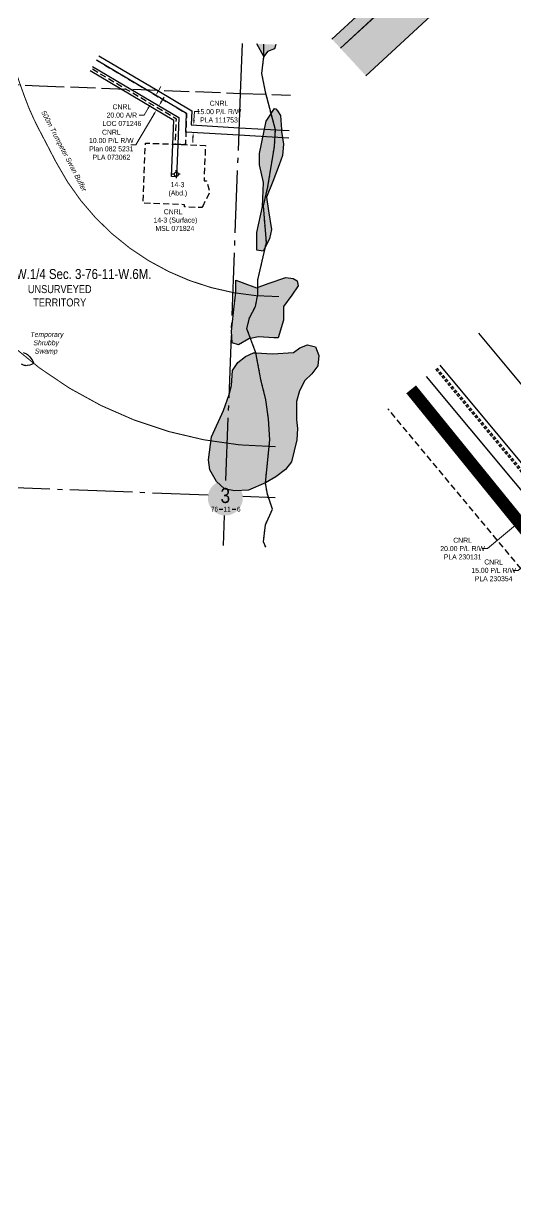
# Model space of a CAD drawing. Extents: x 331629 to 337523, y 6158057 to 6163201.
# Drawn here: x 334576 to 335561, y 6158393 to 6160717 of the extents above; entities that cross this region are included whole.
import ezdxf
from ezdxf.enums import TextEntityAlignment as Align

# ---------------------------------------------------------------- set-up
doc = ezdxf.new("R2010")
doc.units = 0
doc.header["$LTSCALE"] = 5
doc.header["$PDSIZE"] = 5
for name, pattern in [('DASHDOT2', [12.7, 6.35, -3.175, 0, -3.175]), ('foc-ACCESSROAD', [3.75, 2.5, -1.25]), ('foc-QUARTERLINE', [33, 25, -3, 2, -3]), ('foc-UNSURVEYED', [12.5, 10, -2.5]), ('foc-WHEELTRACKS', [2, 0.4, -1.6]), ('UG_PIPE', [1.875, 1.25, -0.625])]:
    doc.linetypes.add(name, pattern=pattern)
doc.layers.get('Defpoints').update_dxf_attribs({"color": 9})
for name, color, linetype in [('10', 1, 'Continuous'), ('9', 3, 'Continuous'), ('AS-PIPE-UG', 44, 'UG_PIPE'), ('AS-ROADS', 254, 'Continuous'), ('AS-UNDERLAY-H', 141, 'Continuous'), ('AS-WILDLIFE', 131, 'DASHDOT2'), ('C-AR', 13, 'foc-ACCESSROAD'), ('C-RW', 13, 'Continuous'), ('C-SYMBOL', 7, 'Continuous'), ('C-WS', 13, 'foc-ACCESSROAD'), ('F-RW', 190, 'Continuous'), ('F-WS-S', 8, 'Continuous'), ('L-QSEC', 8, 'foc-QUARTERLINE'), ('L-SECLBL', 7, 'Continuous'), ('L-UNS-T', 3, 'Continuous'), ('L-USEC', 7, 'foc-UNSURVEYED'), ('P-PROPOSED', 10, 'Continuous'), ('P-PROPOSED-H', 21, 'Continuous'), ('P-TEMP-BLUE', 146, 'Continuous'), ('T-CREEK', 160, 'Continuous'), ('T-WATER-H', 133, 'Continuous'), ('T-WATER-P3', 160, 'foc-WHEELTRACKS'), ('WETLAND', 143, 'Continuous'), ('WETLAND-T', 146, 'Continuous')]:
    doc.layers.add(name, color=color, linetype=linetype)
for name, color, linetype, lineweight in [('C-AR-T', 13, 'Continuous', 9), ('C-RW-T', 13, 'Continuous', 9), ('C-WS-T', 13, 'Continuous', 9)]:
    doc.layers.add(name, color=color, linetype=linetype, lineweight=lineweight)
doc.layers.add('P-TEMP-BLUE-H', color=7, linetype='Continuous', true_color=0x99e6ff)
doc.styles.add('175L', font='ARIALN.TTF', dxfattribs={"height": 20})
doc.styles.add('80CG', font='ARIALN.TTF', dxfattribs={"height": 10})
doc.styles.add('80L', font='ARIALN.TTF', dxfattribs={"height": 10})
doc.styles.add('foc-LtypeFont', font='ARIALN.TTF', dxfattribs={"height": 7.35})
doc.styles.add('SIMPLEX', font='ARIALN.TTF')
doc.linetypes.add('foc-TOPO-flowdirection-NOLINE', pattern='A,0,[">",foc-LtypeFont,S=0.3,R=0,X=0,Y=-0.945],-20,[">",foc-LtypeFont,S=0.3,R=0,X=0,Y=-0.945],0', length=20)
doc.dimstyles.new('Compass 5 000', dxfattribs={"dimscale": 5, "dimtxt": 9, "dimasz": 2, "dimexe": 0.2, "dimexo": 0.0625, "dimgap": 0.5, "dimtad": 0, "dimtih": 1, "dimtoh": 1, "dimzin": 0, "dimdsep": 46, "dimtxsty": '80CG', "dimcen": 0.1, "dimse1": 1, "dimse2": 1, "dimclrd": 256, "dimclrt": 256, "dimaunit": 1, "dimadec": 4, "dimazin": 0, "dimtfac": 0.06, "dimtofl": 0, "dimtmove": 0, "dimatfit": 1, "dimfxl": 0.2, "dimtolj": 1, "dimtzin": 0, "dimlwd": -1, "dimarcsym": 0})

# ---------------------------------------------------------------- blocks, each defined once
blk = doc.blocks.new('L-SECLBL')
at = {"layer": '9', "color": 7}
for p, q in [((-5.1, -27.8), (-12.3, -27.8)), ((20.7, -27.8), (13.5, -27.8))]:
    blk.add_line(p, q, dxfattribs=at)
at = {"layer": '10', "color": 2, "style": 'SIMPLEX'}
blk.add_attdef('SEC', text='', height=30, dxfattribs=at).set_placement((0, 0), align=Align.MIDDLE)
at = {"layer": '10', "color": 5, "style": '80L'}
blk.add_attdef('TWP', text='', height=9.5, dxfattribs=at).set_placement((-14.4, -27.4), align=Align.MIDDLE_RIGHT)
blk.add_attdef('RGE', text='', height=9.5, dxfattribs=at).set_placement((3.6, -27.4), align=Align.MIDDLE_CENTER)
blk.add_attdef('MER', text='', height=9.5, dxfattribs=at).set_placement((23.2, -27.4), align=Align.MIDDLE_LEFT)
blk = doc.blocks.new('*D373')
at = {"layer": 'C-AR-T', "transparency": 16777216}
for p, q in [((334846.2, 6160581.4), (334851.3, 6160590)), ((334817.5, 6160533), (334807.5, 6160533)), ((334825.8, 6160547), (334817.5, 6160533))]:
    blk.add_line(p, q, dxfattribs=at)
for points in [[(334844.7, 6160582.3), (334847.6, 6160580.6), (334841.1, 6160572.8)], [(334824.4, 6160547.8), (334827.2, 6160546.1), (334830.9, 6160555.6)]]:
    blk.add_solid(points, dxfattribs=at)
at = {"layer": 'Defpoints', "color": 0, "transparency": 16777216}
for p in [(334839.8, 6160573.5), (334829.6, 6160556.3), (334830.9, 6160555.6)]:
    blk.add_point(p, dxfattribs=at)
at = {"layer": 'C-AR-T', "transparency": 16777216, "insert": (334773.2, 6160533), "char_height": 10, "attachment_point": 5, "style": '80CG'}
blk.add_mtext('\\A1;CNRL\\P20.00 A/R\\PLOC 071246', dxfattribs=at)
blk = doc.blocks.new('*D387')
at = {"layer": 'C-RW-T', "transparency": 16777216}
for p, q in [((334852.5, 6160560.3), (334857.6, 6160568.9)), ((334837.2, 6160534.4), (334801.3, 6160473.9)), ((334801.3, 6160473.9), (334791.3, 6160473.9))]:
    blk.add_line(p, q, dxfattribs=at)
for points in [[(334851, 6160561.1), (334853.9, 6160559.4), (334847.4, 6160551.7)], [(334835.7, 6160535.3), (334838.6, 6160533.6), (334842.3, 6160543.1)]]:
    blk.add_solid(points, dxfattribs=at)
at = {"layer": 'Defpoints', "color": 0, "transparency": 16777216}
for p in [(334842.3, 6160543.1), (334856.4, 6160534.7), (334861.5, 6160543.3)]:
    blk.add_point(p, dxfattribs=at)
at = {"layer": 'C-RW-T', "transparency": 16777216, "insert": (334752.2, 6160473.9), "char_height": 10, "attachment_point": 5, "style": '80CG'}
blk.add_mtext('\\A1;CNRL\\P10.00 P/L R/W\\PPlan 082 5231\\PPLA 073062', dxfattribs=at)
blk = doc.blocks.new('*D388')
at = {"layer": 'C-RW-T', "transparency": 16777216}
for p, q in [((334917.4, 6160523.1), (334918.3, 6160540)), ((334918.3, 6160540), (334928.3, 6160540)), ((334915.3, 6160488.1), (334914.8, 6160478.1))]:
    blk.add_line(p, q, dxfattribs=at)
for points in [[(334915.7, 6160523.1), (334919, 6160523), (334916.8, 6160513.1)], [(334913.7, 6160488.2), (334917, 6160488), (334915.9, 6160498.1)]]:
    blk.add_solid(points, dxfattribs=at)
at = {"layer": 'Defpoints', "color": 0, "transparency": 16777216}
for p in [(334981.9, 6160509.3), (334915.9, 6160498.1), (334981.1, 6160494.3)]:
    blk.add_point(p, dxfattribs=at)
at = {"layer": 'C-RW-T', "transparency": 16777216, "insert": (334967.4, 6160540), "char_height": 10, "attachment_point": 5, "style": '80CG'}
blk.add_mtext('\\A1;CNRL\\P15.00 P/L R/W\\PPLA 111753', dxfattribs=at)
blk = doc.blocks.new('GABD')
for p, q in [((-0.81, 0), (-1.62, 0)), ((0, 0.81), (0, 1.62)), ((1.62, 0), (0.81, 0)), ((0, -0.81), (0, -1.62))]:
    blk.add_line(p, q)
blk.add_circle((0, 0), 0.8)
blk = doc.blocks.new('*D463')
at = {"layer": 'C-AR-T', "transparency": 16777216}
for p, q in [((335888.5, 6159892.5), (335896.2, 6159898.9)), ((335815.5, 6159831.7), (335565.4, 6159623.2)), ((335565.4, 6159623.2), (335555.4, 6159623.2))]:
    blk.add_line(p, q, dxfattribs=at)
for points in [[(335887.4, 6159893.8), (335889.6, 6159891.2), (335880.8, 6159886.1)], [(335814.5, 6159833), (335816.6, 6159830.4), (335823.2, 6159838.1)]]:
    blk.add_solid(points, dxfattribs=at)
at = {"layer": 'Defpoints', "color": 0, "transparency": 16777216}
for p in [(335870.3, 6159898.7), (335812.7, 6159850.7), (335823.2, 6159838.1)]:
    blk.add_point(p, dxfattribs=at)
at = {"layer": 'C-AR-T', "transparency": 16777216, "insert": (335516.4, 6159623.2), "char_height": 10, "attachment_point": 5, "style": '80CG'}
blk.add_mtext('\\A1;CNRL\\P15.00 P/L R/W\\PPLA 230354', dxfattribs=at)
blk = doc.blocks.new('*D465')
at = {"layer": 'C-RW-T', "transparency": 16777216}
for p, q in [((335789.7, 6159905), (335797.4, 6159911.4)), ((335697.5, 6159828.1), (335503.9, 6159666.7)), ((335503.9, 6159666.7), (335493.9, 6159666.7))]:
    blk.add_line(p, q, dxfattribs=at)
for points in [[(335788.7, 6159906.2), (335790.8, 6159903.7), (335782, 6159898.6)], [(335696.4, 6159829.4), (335698.6, 6159826.8), (335705.2, 6159834.5)]]:
    blk.add_solid(points, dxfattribs=at)
at = {"layer": 'Defpoints', "color": 0, "transparency": 16777216}
for p in [(335470.8, 6160271.9), (335393.9, 6160207.8), (335705.2, 6159834.5)]:
    blk.add_point(p, dxfattribs=at)
at = {"layer": 'C-RW-T', "transparency": 16777216, "insert": (335454.4, 6159666.7), "char_height": 10, "attachment_point": 5, "style": '80CG'}
blk.add_mtext('\\A1;CNRL\\P20.00 P/L R/W\\PPLA 230131', dxfattribs=at)

msp = doc.modelspace()

# ---------------------------------------------------------------- hatches: boundary and pattern name
at = {"layer": 'AS-UNDERLAY-H'}
h = msp.add_hatch(color=256, dxfattribs=at)
h.dxf.hatch_style = 1
edge = h.paths.add_edge_path()
edge.add_arc((334980.071, 6159767.867), 35, 0, 360)
at = {"layer": 'P-PROPOSED-H'}
h = msp.add_hatch(color=256, dxfattribs=at)
h.dxf.hatch_style = 1
h.paths.add_polyline_path([(335231.691, 6161907.304), (335176.687, 6161856.34), (335295.363, 6161727.848), (335379.417, 6161673.69), (335803.398, 6161214.736), (335210.182, 6160666.672), (335261.067, 6160611.595), (335909.358, 6161210.541), (335428.036, 6161731.567), (335343.984, 6161785.722)])
at = {"layer": 'P-TEMP-BLUE-H'}
h = msp.add_hatch(color=256, dxfattribs=at)
h.dxf.hatch_style = 1
h.paths.add_polyline_path([(335193.22, 6160685.032), (335210.182, 6160666.673), (335326.126, 6160773.793), (335309.164, 6160792.152)])
at = {"layer": 'T-WATER-H'}
h = msp.add_hatch(color=256, dxfattribs=at)
h.dxf.hatch_style = 1
h.paths.add_polyline_path([(335080.876, 6160673.981), (335043.302, 6160675.4), (335057.178, 6160650.292), (335064.17, 6160660.282), (335078.156, 6160665.276)])
h = msp.add_hatch(color=256, dxfattribs=at)
h.dxf.hatch_style = 1
h.paths.add_polyline_path([(335055.583, 6160260.905), (335043.117, 6160263.071), (335043.362, 6160298.469), (335054.123, 6160350.455), (335056.534, 6160398.332), (335048.459, 6160433.786), (335048.618, 6160456.69), (335061.544, 6160521.156), (335078.357, 6160546.03), (335081.254, 6160545.568), (335084.339, 6160541.71), (335090.507, 6160532.453), (335092.629, 6160504.288), (335092.6, 6160500.123), (335096.587, 6160475.109), (335094.348, 6160452.217), (335087.978, 6160433.519), (335075.268, 6160400.288), (335062.572, 6160369.138), (335066.545, 6160342.041), (335072.525, 6160304.52), (335068.235, 6160285.807)])
h = msp.add_hatch(color=256, dxfattribs=at)
h.dxf.hatch_style = 1
h.paths.add_polyline_path([(335006.445, 6160073.826), (334993.994, 6160078.075), (334992.073, 6160100.994), (334996.492, 6160138.446), (335000.941, 6160180.062), (335001.099, 6160202.968), (335013.551, 6160198.718), (335042.598, 6160188.11), (335065.536, 6160196.285), (335100.981, 6160208.541), (335115.79, 6160206.553), (335123.501, 6160201.924), (335125.826, 6160191.713), (335113.216, 6160173.058), (335096.417, 6160150.266), (335096.23, 6160123.196), (335085.585, 6160087.869), (335077.265, 6160087.925), (335046.08, 6160090.217), (335027.331, 6160086.18)])
h = msp.add_hatch(color=256, dxfattribs=at)
h.dxf.hatch_style = 1
h.paths.add_polyline_path([(334999.247, 6159782.189), (334980.574, 6159785.745), (334978.268, 6159786.184), (334962.284, 6159801.169), (334949.296, 6159824.145), (334946.3, 6159844.124), (334952.293, 6159890.077), (334976.268, 6159943.022), (334987.693, 6159974.661), (334992.251, 6159992.971), (334994.249, 6160022.94), (335005.238, 6160038.923), (335020.223, 6160050.911), (335036.206, 6160057.903), (335041.201, 6160057.905), (335074.168, 6160055.907), (335116.126, 6160058.903), (335129.113, 6160067.893), (335144.098, 6160073.887), (335160.082, 6160069.891), (335167.076, 6160052.909), (335165.078, 6160031.932), (335153.09, 6160015.947), (335139.104, 6160002.962), (335128.116, 6159981.983), (335122.122, 6159961.004), (335122.122, 6159925.042), (335124.121, 6159907.06), (335123.122, 6159884.084), (335112.133, 6159840.129), (335100.146, 6159825.144), (335081.165, 6159810.16), (335060.186, 6159798.172), (335026.22, 6159783.188)])

# ---------------------------------------------------------------- linework, layer by layer
at = {"layer": 'AS-PIPE-UG', "flags": 128}
for points in [[(335400.31, 6160025.617), (335865.958, 6159465.844), (335938.683, 6159356.404), (336098.923, 6159150.799), (336259.468, 6158951.339), (336392.808, 6158769.694), (336540.688, 6158574.844), (336648.893, 6158438.374), (336684.794, 6158393.354)], [(335402.614, 6160027.536), (335868.367, 6159467.639), (335941.118, 6159358.159), (336101.274, 6159152.662), (336261.846, 6158953.168), (336395.211, 6158771.489), (336543.058, 6158576.683), (336651.24, 6158440.241), (336687.145, 6158395.218)]]:
    msp.add_lwpolyline(points, dxfattribs=at)
at = {"layer": 'AS-ROADS', "const_width": 24.995, "flags": 128}
msp.add_lwpolyline([(335787.458, 6159448.501), (335704.788, 6159549.892), (335351.529, 6159984.978)], dxfattribs=at)
at = {"layer": 'AS-WILDLIFE', "const_width": 2, "flags": 128}
for points in [[(335080.66, 6159870.413, -0.27802393), (334375.758, 6160300.365), (334340.189, 6160368.564, -0.0337688), (334296.853, 6160467.396), (334288.418, 6160490.815, -0.01566261), (334272.925, 6160538.457), (334271.977, 6160541.718, -0.07789037), (334218.575, 6160783.591), (334217.957, 6160793.569, -0.14069441), (334313.302, 6161224.545, -0.14069441)], [(335087.289, 6160170.348, -0.28073277), (334641.701, 6160439.07), (334606.132, 6160507.269, -0.0337688), (334579.047, 6160569.039), (334570.612, 6160592.457, -0.01566261), (334560.929, 6160622.234), (334559.98, 6160625.495, 0.02242616), (334551.319, 6160650.955, -0.02302728), (334536.549, 6160694.541, -0.02302728)]]:
    msp.add_lwpolyline(points, format="xyb", dxfattribs=at)
at = {"layer": 'C-AR', "flags": 128}
msp.add_lwpolyline([(334722.27, 6160643.155), (334822.723, 6160583.666), (334902.673, 6160536.329), (334901.213, 6160498.942), (334900.243, 6160474.068), (334885.261, 6160474.651), (334880.263, 6160474.845), (334882.228, 6160525.197), (334780.807, 6160585.248), (334712.082, 6160625.948)], dxfattribs=at)
at = {"layer": 'C-AR'}
msp.add_lwpolyline([(335784.286, 6159364.885), (335655.544, 6159525.449), (335305.007, 6159946.221)], dxfattribs=at)
at = {"layer": 'C-RW'}
for points in [[(335107.05, 6160487.075), (335007.217, 6160492.83), (334901.213, 6160498.942), (334902.673, 6160536.329), (334822.723, 6160583.666), (334722.27, 6160643.155)], [(334727.364, 6160651.758), (334843.68, 6160582.876), (334912.896, 6160541.895), (334911.782, 6160513.355), (335007.782, 6160507.821), (335107.616, 6160502.065)], [(334714.626, 6160630.245), (334791.284, 6160584.853), (334887.344, 6160527.984), (334885.261, 6160474.651), (334882.725, 6160409.767), (334872.736, 6160410.158), (334875.271, 6160475.039), (334877.121, 6160522.418), (334770.326, 6160585.644), (334709.532, 6160621.642)]]:
    msp.add_lwpolyline(points, dxfattribs=at)
at = {"layer": 'C-RW', "flags": 128}
msp.add_lwpolyline([(335486.271, 6160097.229), (335839.225, 6159673.863), (336089.138, 6159358.613), (336248.218, 6159157.971), (336796.901, 6159592.961), (336734.789, 6159671.307), (336264.449, 6159298.427), (336167.486, 6159420.723), (335982.704, 6159653.815)], dxfattribs=at)
at = {"layer": 'C-WS', "flags": 128}
msp.add_lwpolyline([(334935.549, 6160352.603), (334933.323, 6160348.208), (334898.464, 6160349.556), (334898.639, 6160354.039), (334815.64, 6160357.268), (334820.303, 6160477.177), (334875.271, 6160475.039), (334880.263, 6160474.845), (334885.261, 6160474.651), (334900.243, 6160474.068), (334940.213, 6160472.513), (334937.469, 6160402.005), (334942.468, 6160401.812), (334948.698, 6160378.627), (334935.549, 6160352.603)], close=True, dxfattribs=at)
at = {"layer": 'F-RW'}
for points in [[(335792.154, 6159572.268), (335792.154, 6159572.268), (335761.498, 6159610.779), (335409.379, 6160033.172)], [(335790.114, 6159518.485), (335790.113, 6159518.485), (335734.496, 6159588.629), (335382.509, 6160010.787)]]:
    msp.add_lwpolyline(points, dxfattribs=at)
at = {"layer": 'L-QSEC'}
for p, q in [((335010.376, 6160576.591), (335014.144, 6160676.502)), ((334981.201, 6159802.849), (335010.376, 6160576.591)), ((334174.873, 6159803.275), (334945.642, 6159774.168)), ((335014.876, 6159771.553), (335079.979, 6159769.094)), ((334976.303, 6159672.938), (334978.564, 6159732.9))]:
    msp.add_line(p, q, dxfattribs=at)
at = {"layer": 'L-USEC'}
for p, q in [((334205.365, 6160606.999), (334607.869, 6160591.795)), ((334607.869, 6160591.795), (335010.376, 6160576.591)), ((335010.376, 6160576.591), (335110.283, 6160572.817))]:
    msp.add_line(p, q, dxfattribs=at)
at = {"layer": 'P-PROPOSED', "flags": 128}
for points in [[(335231.691, 6161907.304), (335343.984, 6161785.722), (335428.036, 6161731.567), (335909.358, 6161210.541), (335261.067, 6160611.595)], [(335210.182, 6160666.672), (335803.398, 6161214.736), (335379.417, 6161673.69), (335295.363, 6161727.848), (335176.687, 6161856.34)]]:
    msp.add_lwpolyline(points, dxfattribs=at)
at = {"layer": 'P-TEMP-BLUE', "flags": 128}
msp.add_lwpolyline([(335210.182, 6160666.673), (335326.126, 6160773.793), (335309.164, 6160792.152), (335193.22, 6160685.032)], dxfattribs=at)
at = {"layer": 'T-CREEK', "linetype": 'foc-TOPO-flowdirection-NOLINE', "flags": 128}
msp.add_lwpolyline([(335060.71, 6159669.751), (335056.191, 6159680.294), (335060.187, 6159714.259), (335074.173, 6159745.227), (335064.183, 6159775.196), (335060.186, 6159798.172), (335069.176, 6159884.083), (335066.179, 6159926.04), (335061.184, 6159964.001), (335051.192, 6160004.959), (335041.202, 6160057.905), (335023.219, 6160105.855), (335028.213, 6160127.831), (335040.201, 6160150.808), (335045.196, 6160174.784), (335045.196, 6160203.754), (335062.179, 6160278.676), (335056.183, 6160351.601), (335065.173, 6160389.562), (335078.159, 6160470.478), (335080.157, 6160503.444), (335061.175, 6160576.368), (335053.182, 6160616.328), (335057.179, 6160650.292), (335057.178, 6160674.876)], dxfattribs=at)
at = {"layer": 'T-CREEK', "flags": 128}
msp.add_lwpolyline([(335080.876, 6160673.981), (335078.156, 6160665.276), (335064.17, 6160660.282), (335057.178, 6160650.292), (335043.302, 6160675.4)], dxfattribs=at)
for points in [[(335055.583, 6160260.905), (335043.117, 6160263.071), (335043.362, 6160298.469), (335054.123, 6160350.455), (335056.534, 6160398.332), (335048.459, 6160433.786), (335048.618, 6160456.69), (335061.544, 6160521.156), (335078.357, 6160546.03), (335081.254, 6160545.568), (335084.339, 6160541.71), (335090.507, 6160532.453), (335092.629, 6160504.288), (335092.6, 6160500.123), (335096.587, 6160475.109), (335094.348, 6160452.217), (335087.978, 6160433.519), (335075.268, 6160400.288), (335062.572, 6160369.138), (335066.545, 6160342.041), (335072.525, 6160304.52), (335068.235, 6160285.807), (335055.583, 6160260.905)], [(335006.445, 6160073.826), (334993.994, 6160078.075), (334992.073, 6160100.994), (334996.492, 6160138.446), (335000.941, 6160180.062), (335001.099, 6160202.968), (335013.551, 6160198.718), (335042.598, 6160188.11), (335065.536, 6160196.285), (335100.981, 6160208.541), (335115.79, 6160206.553), (335123.501, 6160201.924), (335125.826, 6160191.713), (335113.216, 6160173.058), (335096.417, 6160150.266), (335096.23, 6160123.196), (335085.585, 6160087.869), (335077.265, 6160087.925), (335046.08, 6160090.217), (335027.331, 6160086.18), (335006.445, 6160073.826)], [(334999.247, 6159782.189), (334980.574, 6159785.745), (334978.268, 6159786.184), (334962.284, 6159801.169), (334949.296, 6159824.145), (334946.3, 6159844.124), (334952.293, 6159890.077), (334976.268, 6159943.022), (334987.693, 6159974.661), (334992.251, 6159992.971), (334994.249, 6160022.94), (335005.238, 6160038.923), (335020.223, 6160050.911), (335036.206, 6160057.903), (335041.201, 6160057.905), (335074.168, 6160055.907), (335116.126, 6160058.903), (335129.113, 6160067.893), (335144.098, 6160073.887), (335160.082, 6160069.891), (335167.076, 6160052.909), (335165.078, 6160031.932), (335153.09, 6160015.947), (335139.104, 6160002.962), (335128.116, 6159981.983), (335122.122, 6159961.004), (335122.122, 6159925.042), (335124.121, 6159907.06), (335123.122, 6159884.084), (335112.133, 6159840.129), (335100.146, 6159825.144), (335081.165, 6159810.16), (335060.186, 6159798.172), (335026.22, 6159783.188), (334999.247, 6159782.189)]]:
    msp.add_lwpolyline(points, close=True, dxfattribs=at)
at = {"layer": 'T-WATER-P3', "flags": 128}
msp.add_lwpolyline([(335060.71, 6159669.751), (335056.191, 6159680.294), (335060.187, 6159714.259), (335074.173, 6159745.227), (335064.183, 6159775.196), (335060.186, 6159798.172), (335069.176, 6159884.083), (335066.179, 6159926.04), (335061.184, 6159964.001), (335051.192, 6160004.959), (335041.202, 6160057.905), (335023.219, 6160105.855), (335028.213, 6160127.831), (335040.201, 6160150.808), (335045.196, 6160174.784), (335045.196, 6160203.754), (335062.179, 6160278.676), (335056.183, 6160351.601), (335065.173, 6160389.562), (335078.159, 6160470.478), (335080.157, 6160503.444), (335061.175, 6160576.368), (335053.182, 6160616.328), (335057.179, 6160650.292), (335057.178, 6160674.876)], dxfattribs=at)
at = {"layer": 'WETLAND'}
msp.add_lwpolyline([(334575.851, 6160058.501), (334579.236, 6160057.429), (334582.642, 6160055.79), (334584.523, 6160054.517), (334586.431, 6160052.824), (334588.397, 6160050.692), (334590.617, 6160047.906), (334593.709, 6160043.805), (334595.405, 6160041.135), (334596.31, 6160038.952), (334596.437, 6160038.074), (334596.346, 6160037.334), (334595.949, 6160036.58), (334595.215, 6160035.867), (334592.74, 6160034.563), (334588.955, 6160033.434), (334583.782, 6160032.458), (334582.08, 6160032.324), (334580.314, 6160032.446), (334578.467, 6160032.823), (334576.507, 6160033.462), (334572.573, 6160035.305)], dxfattribs=at)

# ---------------------------------------------------------------- block references
at = {"layer": 'F-WS-S', "xscale": 4.998979999999978, "yscale": 4.998979999999978, "zscale": 4.998979999999978}
msp.add_blockref('GABD', (334881.969, 6160414.879), dxfattribs=at)
at = {"layer": 'L-SECLBL', "xscale": 0.9997960000000008, "yscale": 0.9997960000000008, "zscale": 0.9997960000000008}
msp.add_blockref('L-SECLBL', (334980.071, 6159772.867), dxfattribs=at).add_auto_attribs({'SEC': '3', 'TWP': '76', 'RGE': '11', 'MER': '6'})

# ---------------------------------------------------------------- texts
at = {"layer": 'AS-WILDLIFE', "insert": (334620.396, 6160543.84), "char_height": 9.99803, "attachment_point": 1, "rotation": 297.544644, "style": '80L'}
msp.add_mtext_dynamic_manual_height_columns('\\pi0.46385;{\\fArial Narrow|b0|i1|c0|p34;500m Trumpeter Swan Buffer}', width=151.36194, gutter_width=50, heights=[0], dxfattribs=at)
at = {"layer": 'C-SYMBOL', "color": 3, "style": '175L'}
msp.add_text('Theor. N.W.1/4 Sec. 3-76-11-W.6M.', height=20, dxfattribs=at).set_placement((334649.026, 6160199.481), align=Align.BOTTOM_CENTER)
at = {"layer": 'C-WS-T', "char_height": 9.99796, "attachment_point": 1, "style": '80L'}
for s, width, insert in [('\\pi4.7247;14-3\\P\\pi0.39752;(Abd.)', 30.59795, (334866.063, 6160399.126)), ('\\pi21.216;CNRL\\P\\pi0.67119;14-3 (Surface)\\P\\pi4.5449;MSL 071824', 72.62387, (334835.766, 6160345.007))]:
    msp.add_mtext_dynamic_manual_height_columns(s, width=width, gutter_width=50, heights=[0], dxfattribs=dict(at, insert=insert))
at = {"layer": 'L-UNS-T', "color": 3, "insert": (334649.026, 6160171.942), "char_height": 16, "attachment_point": 5, "style": '80L'}
msp.add_mtext_dynamic_manual_height_columns('UNSURVEYED TERRITORY', width=126.43955, gutter_width=47.51, heights=[0], dxfattribs=at)
at = {"layer": 'WETLAND-T', "insert": (334585.801, 6160099.773), "char_height": 9.99803, "attachment_point": 1, "style": '80L'}
msp.add_mtext_dynamic_manual_height_columns('\\pi4.5677;{\\fArial Narrow|b0|i1|c0|p34;Temporary\\P\\pi10.617;Shrubby\\P\\pi13.324;Swamp}', width=63.77667, gutter_width=50, heights=[0], dxfattribs=at)

# ---------------------------------------------------------------- dimensions: what is measured, and where the dimension line sits
at = {"layer": 'C-AR-T'}
for base, p1, p2, angle, text, picture, middle in [((334830.889, 6160555.595), (334839.811, 6160573.548), (334829.624, 6160556.343), 239.370283, 'CNRL\\P20.00 A/R\\PLOC 071246', '*D373', (334773.183, 6160532.954)), ((335823.211, 6159838.081), (335870.3, 6159898.72), (335812.695, 6159850.694), 219.818324, 'CNRL\\P15.00 P/L R/W\\PPLA 230354', '*D463', (335516.352, 6159623.173))]:
    dim = msp.add_linear_dim(base=base, p1=p1, p2=p2, angle=angle, text=text, dimstyle='Compass 5 000', dxfattribs=at)
    dim.commit()
    dim.dimension.update_dxf_attribs({"geometry": picture, "text_midpoint": middle, "dimtype": 161})
at = {"layer": 'C-RW-T'}
for base, p1, p2, angle, text, picture, middle in [((334915.919, 6160498.094), (334981.943, 6160509.31), (334981.079, 6160494.337), 266.700318, 'CNRL\\P15.00 P/L R/W\\PPLA 111753', '*D388', (334967.423, 6160540.033)), ((334842.269, 6160543.052), (334861.507, 6160543.28), (334856.414, 6160534.677), 239.373388, 'CNRL\\P10.00 P/L R/W\\PPlan 082 5231\\PPLA 073062', '*D387', (334752.229, 6160473.875)), ((335705.182, 6159834.478), (335470.771, 6160271.919), (335393.908, 6160207.838), 219.818324, 'CNRL\\P20.00 P/L R/W\\PPLA 230131', '*D465', (335454.407, 6159666.706))]:
    dim = msp.add_linear_dim(base=base, p1=p1, p2=p2, angle=angle, text=text, dimstyle='Compass 5 000', dxfattribs=at)
    dim.commit()
    dim.dimension.update_dxf_attribs({"geometry": picture, "text_midpoint": middle, "dimtype": 161})

doc.saveas('drawing.dxf')
